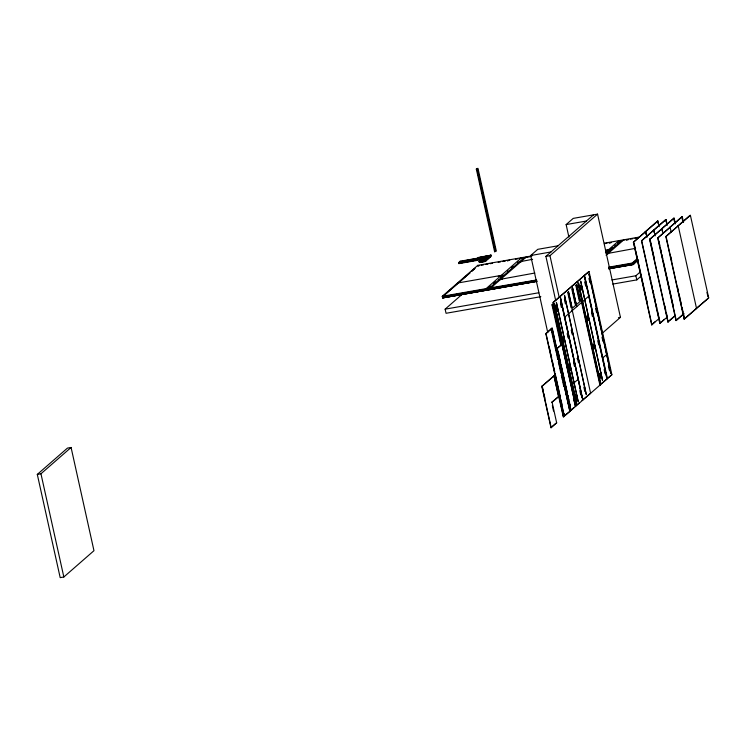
<?xml version="1.0" encoding="UTF-8"?>
<svg xmlns="http://www.w3.org/2000/svg" width="746" height="746" viewBox="0 0 746 746"><rect width="100%" height="100%" fill="white"/><g stroke="black" fill="none" stroke-linecap="round" stroke-linejoin="round"><path stroke-width="1.12" d="M584.314 275.423L589.014 271.488L611.897 374.706L576.444 405.647L575.959 405.731L553.075 302.512L584.556 275.377L607.44 378.595L599.458 385.225L599.943 385.141L581.181 300.498L571.865 308.63L590.627 393.273L582.039 400.425M563.873 415.102L545.82 333.658L551.042 328.921L551.536 328.837L569.841 411.41L564.125 416.231L569.841 411.41M658.877 318.747L651.687 324.846L633.382 242.273L645.532 231.67L646.036 233.927M557.029 348.513L561.924 344.4L575.66 406.337L570.998 410.403L557.029 348.513L561.924 344.4M666.989 317.32L659.8 323.428L641.495 240.855L653.645 230.244L654.149 232.51M675.102 315.903L667.912 322.011L649.607 239.429L661.767 228.826L662.271 231.083M552.105 402.253L551.611 402.346L558.782 396.424L552.105 402.253L556.675 422.898L550.968 427.719L541.81 386.428L553.97 375.816L563.305 416.781L563.789 416.688L559.416 395.874L558.726 396.135L559.416 395.874M684.091 313.721L676.035 320.584L657.73 238.011L669.88 227.399M708.7 297.906L696.065 308.602L696.55 308.518L678.245 225.935L677.75 226.019L689.91 215.417L690.395 215.333L708.7 297.906L684.147 319.167L665.842 236.594L678.002 225.982M550.968 427.719L555.378 423.691M570.755 410.44L573.553 407.829M607.197 378.642L611.897 374.706M651.687 324.846L655.417 321.423M659.8 323.428L664.369 319.269M667.912 322.011L668.285 321.517M676.035 320.584L683.131 314.225M684.147 319.167L696.307 308.555M37.3 474.409L67.429 448.113L71.084 447.469L93.968 550.688L63.839 576.994L60.184 577.628L37.3 474.409L40.955 473.775L71.084 447.469M476.284 169.09L477.384 168.894L495.68 251.477L494.589 251.663L476.33 169.081L476.918 168.568M489.469 257.836L489.245 256.755L458.622 262.573L458.902 263.608L482.261 259.524M458.893 263.571L458.603 262.545L489.245 256.801L459.21 262.06M478.503 258.965L478.261 257.846L478.867 257.314L491.036 255.188L491.269 256.27M478.279 257.883L491.036 255.235L478.261 257.846L478.503 258.909M480.489 261.063L480.238 259.953L480.844 259.421L487.548 258.247L487.772 259.328M485.814 259.757L479.137 261.389L485.814 259.757L486.01 260.923L480.928 261.771M486.914 260.084L486.681 259.002L479.986 260.596L480.238 261.66L479.986 260.596L480.601 260.065L480.844 261.184M482 260.223L481.748 259.104L482.364 258.573L488.443 257.51L488.677 258.592M479.361 262.471L485.497 261.361L479.361 262.471L479.118 261.361L485.208 260.289L485.45 261.408M479.948 261.911L479.725 260.83M442.648 297.868L536.859 281.373L442.648 297.915L442.285 296.311L477.738 265.371L532.057 255.859M475.221 268.15L471.724 271.208L474.4 268.952M442.415 296.833L470.027 272.766L442.397 296.805L536.626 280.337M477.85 265.912L479.072 265.688L477.897 265.893L477.738 265.371M494.589 251.663L496.295 250.945L477.981 168.372L476.89 168.559L495.223 251.141L494.635 251.654M489.245 256.755L488.639 257.286L488.938 258.349M491.036 255.188L490.43 255.719L490.682 256.829L488.462 257.221M487.548 258.247L480.238 259.953M481.748 259.104L488.443 257.51M442.648 297.915L537.157 281.158M486.364 260.559L484.294 260.997L486.327 260.643L486.075 259.533L480.004 260.624M487.222 259.804L486.933 258.778M488.136 259.114L487.837 258.041M489.88 257.482L489.59 256.447L490.197 255.915L490.43 256.997M540.85 296.684L446.052 313.283L445.138 309.161L462.427 294.064M442.285 296.311L486.112 288.637L521.557 257.696M488.229 288.226L490.598 286.166M493.526 283.611L495.549 281.848M500.547 277.475L503.13 275.227M507.401 271.497L508.007 270.966M511.719 267.73L513.444 266.229M517.528 262.657L518.134 262.126M491.455 287.117L493.031 285.737M499.727 279.946L500.314 279.386M519.981 262.266L520.568 261.706M486.112 288.637L490.989 287.779L526.434 256.838M491.344 289.345L491.101 288.273M547.778 332.651L530.676 255.524L537.763 249.332L558.055 245.779M568.89 237.06L566.13 224.583L573.217 218.391L597.565 214.13L620.448 317.348L602.274 333.21M495.708 288.413L495.157 287.564M555.714 300.629L545.904 256.391L593.508 214.839M545.904 256.391L549.961 255.682L597.565 214.13M605.454 252.428L618.956 240.641L639.564 237.032M606.545 252.922L612.559 247.672M614.928 245.602L615.534 245.08M617.716 243.168L620.29 240.921M608.559 253.575L606.265 253.724L621.511 240.706M607.235 254.022L607.841 253.491L607.253 254.05M606.106 255.253L623.833 239.783M553.075 302.512L589.014 271.488M560.992 345.473L551.993 304.853L552.646 304.275M551.993 304.853L553.103 304.303L574.821 402.262M552.497 304.405L554.679 303.92L576.649 403.008L574.467 403.493M560.442 298.885L582.262 398.112L560.246 296.591L582.887 399.856M575.847 285.438L576.658 284.739L580.043 300.013L579.232 300.722L575.847 285.438L575.241 285.55M555.5 307.632L556.162 307.063L557.075 311.185L556.413 311.763M557.066 306.27L556.404 306.848L557.318 310.97L557.98 310.401M561.113 302.736L560.46 303.305L561.374 307.436L562.027 306.867M565.17 299.202L564.508 299.771L565.421 303.902L566.083 303.324M579.344 286.828L579.996 286.25L580.92 290.38L580.257 290.959M581.376 285.047L580.724 285.625L581.638 289.756L582.29 289.178M585.433 281.512L584.771 282.091L585.685 286.212L586.347 285.643M589.638 277.838L588.976 278.417L589.89 282.548L590.552 281.969M645.794 233.974L645.29 231.708L657.44 221.105L657.925 221.021L659.184 226.672M633.382 242.273L657.925 221.021M609.034 268.737L633.382 264.522L633.046 262.993L637.261 259.31M667.297 225.255L666.047 219.594L665.553 219.678L653.403 230.29L653.888 230.206L655.147 235.857M641.495 240.855L666.047 219.594M675.419 223.828L674.16 218.177L673.675 218.261L661.525 228.863L662.01 228.78L663.008 233.302M649.607 239.429L674.16 218.177M551.564 328.464L552.254 328.203L570.364 410.953L569.879 411.046L551.564 328.464L552.254 328.203M545.82 333.658L551.536 328.837M683.532 222.411L682.273 216.75L681.788 216.834L669.638 227.446L670.122 227.362L671.13 231.885M657.73 238.011L682.273 216.75M608.605 267.189L632.207 263.058L637.27 258.638M637.476 259.617L633.102 263.45L633.335 264.485L638.595 259.972M665.842 236.594L690.395 215.333M562.232 337.985L562.885 337.406L563.799 341.537L563.146 342.106M563.789 336.614L563.137 337.192L564.051 341.323L564.703 340.745M567.846 333.08L567.184 333.658L568.098 337.789L568.76 337.211M571.893 329.546L571.24 330.124L572.154 334.245L572.807 333.676M586.067 317.171L586.729 316.602L587.643 320.724L586.981 321.302M588.109 315.399L587.447 315.968L588.361 320.099L589.023 319.521M592.156 311.856L591.503 312.434L592.417 316.565L593.07 315.987M596.362 308.191L595.709 308.76L596.623 312.891L597.276 312.313M611.888 279.955L635.872 275.759L640.199 271.982M612.802 284.086L636.786 279.89L641.112 276.113M541.81 386.428L554.213 375.779M568.545 366.473L569.207 365.894L570.121 370.025L569.459 370.594M568.844 365.782L570.103 365.102M574.159 361.568L573.497 362.146L574.42 366.277L575.073 365.699M576.947 358.714L578.206 358.033M592.389 345.659L593.042 345.09L593.956 349.212L593.303 349.79M593.154 344.568L594.422 343.887M598.469 340.344L597.816 340.922L598.73 345.053L599.392 344.475M602.675 336.679L602.022 337.248L602.936 341.379L603.598 340.81M571.026 369.233L570.364 369.811L569.45 365.68M579.129 362.164L578.467 362.733L577.553 358.612M595.336 348.009L594.683 348.587L593.76 344.456M574.905 395.166L575.567 394.587L576.481 398.718L575.819 399.296M576.471 393.804L575.809 394.373L576.723 398.504L577.385 397.926M580.519 390.261L579.866 390.839L580.78 394.97L581.432 394.392M584.575 386.726L583.913 387.305L584.827 391.436L585.489 390.857M598.749 374.352L599.402 373.783L600.316 377.914L599.663 378.483M600.782 372.58L600.129 373.149L601.043 377.28L601.696 376.711M604.838 369.046L604.176 369.615L605.09 373.746L605.752 373.168M609.044 365.372L608.382 365.95L609.295 370.072L609.958 369.503M669.125 320.78L675.018 315.642M574.569 403.828L575.073 403.39M563.305 416.781L563.995 416.51M569.879 411.046L570.559 410.776M575.959 405.731L579.428 402.7M606.265 253.724L635.611 248.325M566.13 224.583L586.421 221.03M482.364 258.629L488.443 257.556M463.891 262.312L459.396 263.133L469.421 261.417M466.11 261.921L468.339 261.538M470.567 261.147L472.787 260.755M470.586 261.175L473.869 260.634M475.034 260.401L477.254 260.009M480.592 260.112L486.681 259.002M645.29 231.708L645.775 231.624L647.034 237.275M530.676 255.524L550.968 251.971M604.353 243.196L618.956 240.641M481.235 265.268L483.539 264.867M485.749 264.476L488.005 264.084M490.262 263.692L492.519 263.291M498.16 262.303L500.603 261.874M502.673 261.52L505.154 261.081L502.879 261.529M507.187 260.727L509.704 260.279L507.429 260.736M515.393 259.291L517.668 258.89M519.598 258.554L530.192 256.699M604.67 243.653L606.955 243.252M609.053 242.888L611.515 242.459L609.23 242.907M618.108 241.303L624.076 240.259M625.997 239.923L628.636 239.457M630.473 239.14L632.72 238.748M634.958 238.356L637.205 237.955M519.943 258.545L522.219 258.144M524.494 257.743L526.769 257.342M618.359 241.312L620.644 240.911M626.351 239.914L628.636 239.513M532.607 259.291L518.992 261.93L521.314 261.781M605.454 250.069L611.384 249.546M606.852 250.339L609.118 249.947M498.216 276.43L503.858 275.442L501.303 275.377L457.485 283.051L457.587 283.545M534.826 273.036L498.738 279.61L502.189 279.265M490.989 287.779L536.477 279.992M608.783 267.665L633.158 263.441M608.839 268.56L633.69 264.252M608.54 268.821L633.382 264.466M572.154 286.026L576.733 306.671M445.138 309.161L538.789 292.758M564.405 299.435L565.011 299.332L565.934 303.463M588.892 296.059L564.582 317.283M571.828 310.784L572.322 310.7M587.344 315.633L587.951 315.53L588.874 319.661M618.425 317.703L620.448 317.348M591.932 345.631L592.538 345.529L593.452 349.66M606.834 354.145L607.319 354.061L602.619 357.996M568.592 365.997L569.207 365.894M568.088 366.445L568.694 366.333L569.608 370.464M578.309 379.21L571.38 385.085M575.66 406.337L575.175 406.421L574.672 404.164M556.19 422.982L556.675 422.898M632.207 263.058L633.046 262.993M706.956 292.339L707.963 296.861M681.788 216.834L682.543 220.229M673.675 218.261L674.431 221.655M665.553 219.678L666.057 221.944M670.729 256.456L671.726 260.988M677.499 287.005L678.496 291.527M679 293.793L680.007 298.316M680.501 300.573L681.508 305.105M682.012 307.361L683.01 311.884M683.513 314.15L684.52 318.673M666.085 236.547L684.39 319.12M657.44 221.105L657.944 223.362M658.849 240.911L659.846 245.443M660.35 247.7L661.357 252.223M661.851 254.489L662.858 259.011M663.362 261.277L673.144 305.394M657.972 237.965L676.277 320.547M649.98 238.944L654.494 259.3M664.77 305.683L665.777 310.205M666.281 312.471L667.278 316.994M649.85 239.391L668.164 321.964M649.887 276.561L650.885 281.083M651.389 283.349L652.396 287.872M652.899 290.138L653.897 294.661M654.401 296.917L655.398 301.449M655.902 303.706L656.909 308.229M657.413 310.495L659.921 321.806M641.737 240.809L660.042 323.382M634.249 244.045L635.247 248.567M635.751 250.833L647.034 301.738M633.624 242.236L651.929 324.808M635.872 275.759L636.786 279.89M613.398 267.805L612.848 266.956M596.548 307.772L599.56 321.34M600.064 323.605L601.062 328.128M601.565 330.394L602.572 334.917M603.066 337.183L604.073 341.705M604.577 343.971L605.575 348.494M606.078 350.751L606.582 353.017M607.552 357.409L608.522 361.754M608.997 363.927L609.482 366.1M589.48 277.978L590.403 282.1M596.213 308.322L597.126 312.453M602.526 336.81L603.439 340.941M608.885 365.503L609.799 369.634M585.274 281.643L586.197 285.774M592.007 311.996L592.921 316.118M598.32 340.484L599.234 344.605M604.68 369.177L605.603 373.308M581.227 285.177L582.141 289.308M594.273 344.018L595.187 348.149M600.633 372.711L601.546 376.842M579.493 286.697L580.407 290.819M586.225 317.041L587.139 321.172M598.898 374.222L599.812 378.353M577.404 281.624L600.288 384.843M576.509 284.869L579.894 300.144M576.35 285L579.735 300.274M572.452 288.404L575.837 303.678M572.303 288.534L575.688 303.808M568.405 291.938L571.79 307.212M568.247 292.068L571.641 307.352M571.744 329.676L572.658 333.807M578.057 358.164L578.971 362.295M584.416 386.857L585.33 390.988M560.964 302.867L561.878 306.998M567.687 333.21L568.611 337.341M574.01 361.698L574.924 365.829M580.369 390.4L581.283 394.522M549.961 255.682L559.267 297.645M556.908 306.401L557.831 310.532M563.64 336.754L564.554 340.875M569.953 365.242L570.867 369.363M576.313 393.935L577.236 398.066M555.658 307.501L556.572 311.632M562.381 337.845L563.295 341.976M575.054 395.035L575.977 399.157M554.53 304.051L576.49 403.138M553.56 302.428L576.444 405.647M552.6 304.741L561.607 345.37M573.422 398.541L574.168 401.917M558.139 351.403L559.136 355.907M559.64 358.155L560.638 362.659M561.132 364.915L562.139 369.419M562.633 371.667L567.38 393.067M567.874 395.315L568.872 399.819M569.375 402.075L570.373 406.579M557.271 348.466L570.998 410.403M552.059 328.38L570.364 410.953M551.77 328.287L552.777 332.819M553.271 335.075L570.075 410.869M551.042 328.921L556.311 352.681M556.814 354.937L557.812 359.469M558.316 361.726L559.323 366.249M559.826 368.515L560.824 373.037M561.328 375.303L562.325 379.826M562.829 382.092L563.836 386.615M549.196 346.741L550.194 351.263M550.697 353.529L551.704 358.052M552.208 360.309L553.206 364.841M553.709 367.097L554.716 371.629M555.211 373.886L560.479 397.646M560.983 399.903L561.98 404.425M563.995 413.48L564.489 415.736M546.063 333.611L564.368 416.184M559.211 396.051L563.789 416.688M558.931 395.958L563.51 416.604M553.97 375.816L558.54 396.462M524.112 257.762L488.658 288.702M552.338 405.6L553.541 411.037M542.174 385.943L543.414 391.519M543.909 393.748L544.897 398.215M542.053 386.391L551.21 427.672M489.88 288.488L490.122 289.607M482.364 258.573L482.606 259.692M480.844 259.421L481.095 260.531M487.446 288.916L487.688 290.026M40.955 473.775L63.839 576.994M460.17 261.175L459.583 261.743L490.197 255.971L460.17 261.231M556.395 302.419L578.206 401.646L556.395 302.419M564.498 295.351L586.309 394.569L564.498 295.351M568.555 291.807L567.743 292.516L571.128 307.79L571.94 307.082L568.555 291.807M572.602 288.273L571.8 288.982L575.185 304.256L575.996 303.547L572.602 288.273M578.514 283.107L600.334 382.334L578.514 283.107M580.705 281.205L602.526 380.423L580.705 281.205M584.761 277.661L606.573 376.889L584.761 277.661M588.967 273.996L610.778 373.214L588.967 273.996M560.507 340.53L560.004 340.978L561.113 340.428L560.507 340.53"/></g></svg>
